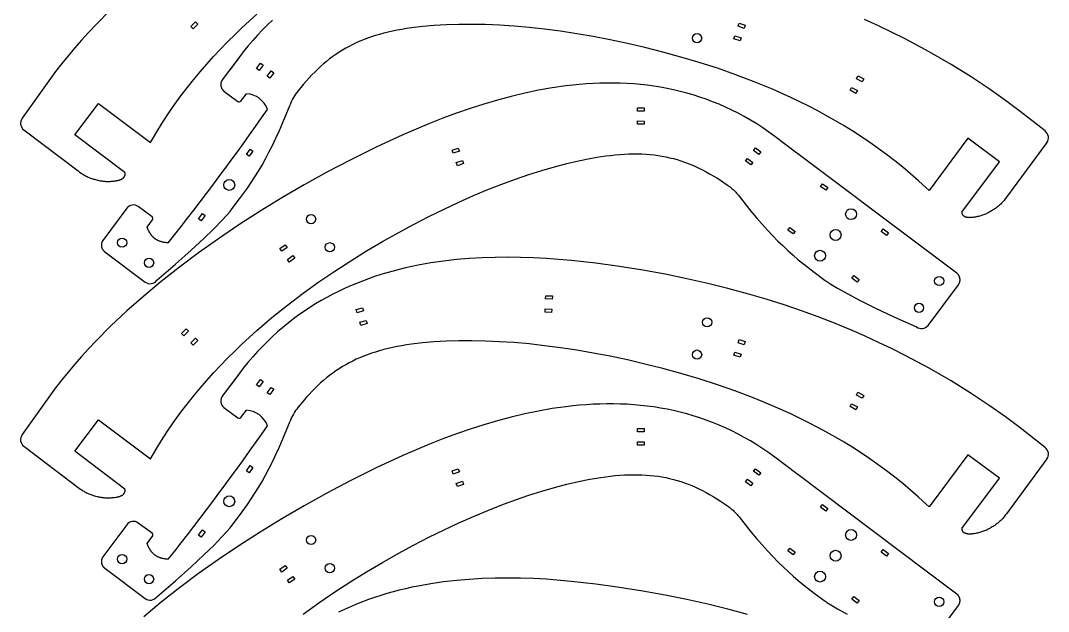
# Model space of a CAD drawing. Extents: x -5195 to -4799, y -1692 to -428.
# Drawn here: x -5194.7 to -4799, y -877.3 to -649.7 of the extents above; entities that cross this region are included whole.
import ezdxf

# ---------------------------------------------------------------- set-up
doc = ezdxf.new("R2010")
doc.units = 0
doc.layers.add('FAB_2$_CUT_2', color=1, linetype='CONTINUOUS')

msp = doc.modelspace()

# ---------------------------------------------------------------- linework, layer by layer
at = {"layer": 'FAB_2$_CUT_2'}
for p, q in [((-4918.5, -651.93), (-4918.1, -650.72)), ((-4916.08, -652.72), (-4918.5, -651.93)), ((-4918.1, -650.72), (-4915.69, -651.52)), ((-4915.69, -651.52), (-4916.08, -652.72)), ((-4920.09, -656.75), (-4919.69, -655.55)), ((-4917.68, -657.55), (-4920.09, -656.75)), ((-4919.69, -655.55), (-4917.28, -656.34)), ((-4917.28, -656.34), (-4917.68, -657.55)), ((-5110.72, -664.01), (-5114.07, -668.52)), ((-5103.84, -668.17), (-5102.33, -666.12)), ((-5102.81, -668.92), (-5103.84, -668.17)), ((-5101.31, -666.87), (-5102.81, -668.92)), ((-5102.33, -666.12), (-5101.31, -666.87)), ((-5099.74, -671.17), (-5098.24, -669.12)), ((-5098.71, -671.92), (-5099.74, -671.17)), ((-5097.21, -669.87), (-5098.71, -671.92)), ((-5098.24, -669.12), (-5097.21, -669.87)), ((-4872.93, -672.1), (-4872.31, -670.99)), ((-4870.7, -673.32), (-4872.93, -672.1)), ((-4872.31, -670.99), (-4870.09, -672.21)), ((-4870.09, -672.21), (-4870.7, -673.32)), ((-4875.38, -676.55), (-4874.77, -675.44)), ((-4873.16, -677.77), (-4875.38, -676.55)), ((-4874.77, -675.44), (-4872.54, -676.66)), ((-4872.54, -676.66), (-4873.16, -677.77)), ((-5109.94, -680.73), (-5107.75, -677.94)), ((-4844.35, -714.36), (-4844.95, -715.16)), ((-5145.94, -729.31), (-5143.9, -726.4)), ((-5162.34, -738.74), (-5146.73, -750.46)), ((-4992.58, -756.94), (-4992.53, -755.67)), ((-4992.53, -755.67), (-4989.99, -755.78)), ((-4989.99, -755.78), (-4990.04, -757.05)), ((-4990.04, -757.05), (-4992.58, -756.94)), ((-5065.5, -761.04), (-5063.06, -760.31)), ((-5065.14, -762.25), (-5065.5, -761.04)), ((-5062.7, -761.53), (-5065.14, -762.25)), ((-5063.06, -760.31), (-5062.7, -761.53)), ((-4992.79, -762.02), (-4992.74, -760.75)), ((-4990.26, -762.13), (-4992.79, -762.02)), ((-4992.74, -760.75), (-4990.2, -760.86)), ((-4990.2, -760.86), (-4990.26, -762.13)), ((-5064.06, -765.91), (-5061.62, -765.19)), ((-5063.7, -767.13), (-5064.06, -765.91)), ((-5061.26, -766.41), (-5063.7, -767.13)), ((-5061.62, -765.19), (-5061.26, -766.41)), ((-4918.5, -773.78), (-4918.1, -772.58)), ((-4916.08, -774.58), (-4918.5, -773.78)), ((-4918.1, -772.58), (-4915.69, -773.37)), ((-4915.69, -773.37), (-4916.08, -774.58)), ((-4920.09, -778.61), (-4919.69, -777.4)), ((-4917.68, -779.4), (-4920.09, -778.61)), ((-4919.69, -777.4), (-4917.28, -778.2)), ((-4917.28, -778.2), (-4917.68, -779.4)), ((-5110.72, -785.87), (-5114.07, -790.37)), ((-5103.84, -790.03), (-5102.33, -787.98)), ((-5102.81, -790.78), (-5103.84, -790.03)), ((-5101.31, -788.73), (-5102.81, -790.78)), ((-5102.33, -787.98), (-5101.31, -788.73)), ((-5099.74, -793.03), (-5098.24, -790.98)), ((-5098.24, -790.98), (-5097.21, -791.73)), ((-5098.71, -793.78), (-5099.74, -793.03)), ((-5097.21, -791.73), (-5098.71, -793.78)), ((-4872.93, -793.95), (-4872.31, -792.84)), ((-4870.7, -795.18), (-4872.93, -793.95)), ((-4872.31, -792.84), (-4870.09, -794.07)), ((-4870.09, -794.07), (-4870.7, -795.18)), ((-4875.38, -798.4), (-4874.77, -797.29)), ((-4873.16, -799.63), (-4875.38, -798.4)), ((-4874.77, -797.29), (-4872.54, -798.52)), ((-4872.54, -798.52), (-4873.16, -799.63)), ((-5109.94, -802.59), (-5107.75, -799.8)), ((-4844.35, -836.22), (-4844.95, -837.02)), ((-5145.94, -851.16), (-5143.9, -848.26)), ((-5162.34, -860.6), (-5146.73, -872.32))]:
    msp.add_line(p, q, dxfattribs=at)
msp.add_lwpolyline([(-5159.93, -645.46), (-5165.76, -651.31), (-5168.55, -654.26), (-5171.26, -657.23), (-5173.89, -660.22), (-5176.43, -663.24), (-5178.89, -666.27), (-5181.26, -669.34), (-5194.1, -687.33, 0.415199), (-5193.48, -691.78), (-5172.62, -707.63), (-5172, -708.09), (-5171.37, -708.52), (-5171.05, -708.72), (-5170.73, -708.92), (-5170.41, -709.12), (-5170.08, -709.3), (-5169.75, -709.48), (-5169.42, -709.65), (-5169.08, -709.81), (-5168.74, -709.97), (-5168.4, -710.11), (-5168.06, -710.26), (-5167.71, -710.39), (-5167.36, -710.52), (-5167.01, -710.64), (-5166.66, -710.75), (-5166.3, -710.86), (-5165.95, -710.96), (-5165.23, -711.15), (-5164.87, -711.23), (-5164.5, -711.31), (-5164.13, -711.38), (-5163.76, -711.44), (-5163.39, -711.49), (-5163.02, -711.54), (-5162.64, -711.58), (-5162.25, -711.62), (-5161.86, -711.64), (-5161.47, -711.66), (-5161.07, -711.66), (-5160.67, -711.66), (-5160.26, -711.65), (-5159.84, -711.63), (-5159.42, -711.6), (-5158.99, -711.55), (-5158.55, -711.5), (-5158.11, -711.44), (-5157.89, -711.4), (-5157.68, -711.36), (-5157.46, -711.31), (-5157.25, -711.26), (-5157.04, -711.21), (-5156.83, -711.15), (-5156.63, -711.09), (-5156.43, -711.02), (-5156.34, -710.99), (-5156.24, -710.95), (-5156.15, -710.91), (-5156.06, -710.87), (-5155.97, -710.83), (-5155.88, -710.79), (-5155.8, -710.74), (-5155.71, -710.7), (-5155.63, -710.65), (-5155.55, -710.6), (-5155.48, -710.55), (-5155.4, -710.5), (-5155.33, -710.44), (-5155.26, -710.39), (-5155.19, -710.33), (-5155.16, -710.3), (-5155.13, -710.27), (-5155.09, -710.24), (-5155.06, -710.21), (-5155.03, -710.18), (-5155, -710.15), (-5154.98, -710.12), (-5154.95, -710.09), (-5154.92, -710.05), (-5154.89, -710.02), (-5154.87, -709.99), (-5154.84, -709.95), (-5154.82, -709.92), (-5154.8, -709.88), (-5154.77, -709.85), (-5154.75, -709.81), (-5154.73, -709.78), (-5154.71, -709.74), (-5154.69, -709.7), (-5154.67, -709.67), (-5154.66, -709.63), (-5154.64, -709.59), (-5154.62, -709.55), (-5154.61, -709.51), (-5154.59, -709.47), (-5154.58, -709.43), (-5154.57, -709.39), (-5154.56, -709.34), (-5154.55, -709.3), (-5154.54, -709.26), (-5154.53, -709.22), (-5154.52, -709.17), (-5154.52, -709.13), (-5154.51, -709.08), (-5154.51, -709.04), (-5154.5, -708.99), (-5154.5, -708.94), (-5154.5, -708.9), (-5154.5, -708.85), (-5154.5, -708.8), (-5154.5, -708.75), (-5154.5, -708.7), (-5154.51, -708.65), (-5154.51, -708.6), (-5154.52, -708.55), (-5154.52, -708.5), (-5154.53, -708.45), (-5154.54, -708.4), (-5154.55, -708.34), (-5154.56, -708.29), (-5173.91, -693.74), (-5164.74, -681.62), (-5144.76, -696.69), (-5143.94, -695.36), (-5141.9, -691.91), (-5139.78, -688.53), (-5137.59, -685.2), (-5135.32, -681.94), (-5133, -678.73), (-5130.6, -675.59), (-5128.15, -672.5), (-5125.64, -669.47), (-5123.07, -666.5), (-5120.45, -663.58), (-5117.78, -660.73), (-5115.06, -657.92), (-5112.3, -655.18), (-5109.5, -652.49), (-5103.79, -647.27)], format="xyb", dxfattribs=at)
for points in [[(-5129.18, -651.96), (-5127.39, -650.15), (-5126.49, -651.05), (-5128.27, -652.85)], [(-4957.23, -684.58), (-4957.23, -683.31), (-4954.69, -683.31), (-4954.69, -684.58)], [(-4957.23, -689.66), (-4957.23, -688.39), (-4954.69, -688.4), (-4954.69, -689.67)], [(-5105.26, -699.97), (-5106.78, -702), (-5107.8, -701.24), (-5106.28, -699.21)], [(-5028.6, -699.62), (-5026.2, -698.8), (-5025.79, -700), (-5028.19, -700.82)], [(-4912.51, -699.76), (-4911.74, -698.75), (-4909.72, -700.29), (-4910.49, -701.3)], [(-5026.96, -704.43), (-5024.56, -703.61), (-5024.15, -704.81), (-5026.55, -705.63)], [(-4915.59, -703.79), (-4914.82, -702.78), (-4912.8, -704.33), (-4913.57, -705.34)], [(-4883.93, -714.07), (-4884.69, -715.09), (-4886.72, -713.57), (-4885.96, -712.55)], [(-5124.73, -724), (-5123.71, -724.75), (-5125.22, -726.79), (-5126.24, -726.04)], [(-4899.36, -730.38), (-4898.6, -729.37), (-4896.56, -730.89), (-4897.33, -731.91)], [(-4862.65, -729.93), (-4860.61, -731.44), (-4861.37, -732.46), (-4863.41, -730.95)], [(-5094.9, -737.5), (-5092.81, -736.05), (-5092.09, -737.1), (-5094.18, -738.54)], [(-5092.01, -741.68), (-5089.92, -740.23), (-5089.2, -741.27), (-5091.29, -742.72)], [(-4873.9, -747.93), (-4871.87, -749.46), (-4872.63, -750.47), (-4874.66, -748.94)], [(-5132.79, -770.24), (-5131, -768.43), (-5130.1, -769.33), (-5131.89, -771.13)], [(-5129.18, -773.81), (-5127.39, -772.01), (-5126.49, -772.9), (-5128.27, -774.71)], [(-4957.23, -808.13), (-4957.23, -806.86), (-4954.69, -806.86), (-4954.69, -808.13)], [(-4957.23, -813.21), (-4957.23, -811.94), (-4954.69, -811.94), (-4954.69, -813.21)], [(-5105.26, -821.82), (-5106.78, -823.86), (-5107.8, -823.1), (-5106.28, -821.06)], [(-5028.6, -823.17), (-5026.2, -822.35), (-5025.79, -823.55), (-5028.19, -824.37)], [(-4912.51, -823.3), (-4911.74, -822.29), (-4909.72, -823.84), (-4910.49, -824.84)], [(-4915.59, -827.34), (-4914.82, -826.33), (-4912.8, -827.87), (-4913.57, -828.88)], [(-5026.96, -827.97), (-5024.56, -827.15), (-5024.15, -828.36), (-5026.55, -829.18)], [(-4883.93, -837.62), (-4884.69, -838.64), (-4886.72, -837.12), (-4885.96, -836.1)], [(-5124.73, -845.85), (-5123.71, -846.61), (-5125.22, -848.65), (-5126.24, -847.89)], [(-4899.36, -853.93), (-4898.6, -852.91), (-4896.56, -854.44), (-4897.33, -855.45)], [(-4862.65, -853.47), (-4860.61, -854.99), (-4861.37, -856.01), (-4863.41, -854.49)], [(-5094.9, -861.05), (-5092.81, -859.6), (-5092.09, -860.64), (-5094.18, -862.09)], [(-5092.01, -865.22), (-5089.92, -863.78), (-5089.2, -864.82), (-5091.29, -866.27)], [(-4873.9, -871.48), (-4871.87, -873.01), (-4872.63, -874.02), (-4874.66, -872.49)]]:
    msp.add_lwpolyline(points, close=True, dxfattribs=at)
for points in [[(-5097.74, -649.55), (-5099.69, -651.41), (-5101.61, -653.33), (-5103.5, -655.33), (-5105.35, -657.39), (-5107.18, -659.53), (-5108.97, -661.73), (-5110.72, -664.01)], [(-4799.61, -696.69), (-4815.14, -717.79), (-4815.6, -718.4), (-4816.08, -718.99), (-4816.33, -719.28), (-4816.58, -719.56), (-4816.84, -719.84), (-4817.1, -720.1), (-4817.37, -720.37), (-4817.64, -720.63), (-4817.91, -720.88), (-4818.19, -721.12), (-4818.48, -721.36), (-4818.77, -721.59), (-4819.06, -721.82), (-4819.36, -722.04), (-4819.66, -722.25), (-4819.97, -722.46), (-4820.28, -722.67), (-4820.59, -722.87), (-4821.23, -723.25), (-4821.56, -723.43), (-4821.88, -723.6), (-4822.21, -723.78), (-4822.55, -723.94), (-4822.89, -724.1), (-4823.24, -724.25), (-4823.59, -724.4), (-4823.95, -724.54), (-4824.32, -724.67), (-4824.69, -724.8), (-4825.07, -724.92), (-4825.46, -725.03), (-4825.86, -725.13), (-4826.26, -725.23), (-4826.68, -725.32), (-4827.1, -725.4), (-4827.53, -725.48), (-4827.97, -725.54), (-4828.19, -725.56), (-4828.41, -725.59), (-4828.63, -725.6), (-4828.85, -725.62), (-4829.07, -725.62), (-4829.28, -725.63), (-4829.49, -725.62), (-4829.7, -725.61), (-4829.8, -725.61), (-4829.9, -725.6), (-4830, -725.59), (-4830.1, -725.57), (-4830.2, -725.56), (-4830.3, -725.54), (-4830.39, -725.52), (-4830.48, -725.5), (-4830.58, -725.48), (-4830.67, -725.46), (-4830.75, -725.43), (-4830.84, -725.4), (-4830.93, -725.37), (-4831.01, -725.34), (-4831.09, -725.3), (-4831.13, -725.28), (-4831.17, -725.26), (-4831.21, -725.24), (-4831.24, -725.22), (-4831.28, -725.2), (-4831.32, -725.18), (-4831.36, -725.16), (-4831.39, -725.14), (-4831.43, -725.11), (-4831.46, -725.09), (-4831.5, -725.06), (-4831.53, -725.04), (-4831.56, -725.01), (-4831.59, -724.99), (-4831.63, -724.96), (-4831.66, -724.93), (-4831.69, -724.9), (-4831.72, -724.87), (-4831.75, -724.84), (-4831.77, -724.81), (-4831.8, -724.78), (-4831.83, -724.74), (-4831.85, -724.71), (-4831.88, -724.68), (-4831.9, -724.64), (-4831.93, -724.61), (-4831.95, -724.57), (-4831.97, -724.53), (-4832, -724.5), (-4832.02, -724.46), (-4832.04, -724.42), (-4832.06, -724.38), (-4832.08, -724.34), (-4832.09, -724.3), (-4832.11, -724.25), (-4832.13, -724.21), (-4832.14, -724.17), (-4832.16, -724.12), (-4832.17, -724.08), (-4832.19, -724.03), (-4832.2, -723.98), (-4832.21, -723.94), (-4832.22, -723.89), (-4832.23, -723.84), (-4832.24, -723.79), (-4832.25, -723.73), (-4832.25, -723.68), (-4832.26, -723.63), (-4832.26, -723.57), (-4832.27, -723.52), (-4817.82, -704.1), (-4830.04, -695.06), (-4844.95, -715.16), (-4846.11, -714.12), (-4849.05, -711.39), (-4852.04, -708.74), (-4855.08, -706.17), (-4858.17, -703.68), (-4861.31, -701.27), (-4864.5, -698.93), (-4867.72, -696.66), (-4870.99, -694.46), (-4874.29, -692.34), (-4877.63, -690.28), (-4881, -688.3), (-4884.4, -686.38), (-4887.82, -684.52), (-4891.27, -682.73), (-4898.22, -679.34), (-4905.24, -676.2), (-4912.3, -673.28), (-4919.38, -670.59), (-4926.46, -668.11), (-4933.51, -665.84), (-4940.52, -663.75), (-4947.47, -661.85), (-4954.33, -660.13), (-4961.08, -658.56), (-4967.72, -657.16), (-4974.24, -655.91), (-4980.62, -654.81), (-4986.87, -653.86), (-4992.97, -653.07), (-4998.91, -652.41), (-5004.69, -651.9), (-5010.31, -651.52), (-5015.74, -651.28), (-5020.99, -651.18), (-5026.05, -651.2), (-5030.9, -651.34), (-5035.55, -651.62), (-5039.98, -652.01), (-5044.18, -652.51), (-5046.09, -652.79), (-5047.95, -653.1), (-5049.75, -653.43), (-5051.52, -653.79), (-5053.23, -654.18), (-5054.9, -654.59), (-5056.53, -655.03), (-5058.12, -655.51), (-5059.67, -656.01), (-5061.18, -656.54), (-5062.65, -657.1), (-5064.09, -657.69), (-5065.49, -658.32), (-5066.87, -658.97), (-5068.21, -659.66), (-5069.53, -660.39), (-5070.82, -661.14), (-5072.08, -661.93), (-5073.32, -662.76), (-5074.54, -663.62), (-5075.73, -664.51), (-5076.91, -665.44), (-5078.07, -666.41), (-5079.21, -667.41), (-5080.34, -668.46), (-5081.46, -669.54), (-5082.56, -670.66), (-5083.65, -671.82), (-5084.74, -673.02), (-5085.82, -674.25), (-5087.96, -676.85)], [(-4800.27, -692.24), (-4809.92, -684.7), (-4815.56, -680.5), (-4821.82, -676.07), (-4828.75, -671.44), (-4836.41, -666.65), (-4844.86, -661.75), (-4854.16, -656.78), (-4859.14, -654.28), (-4864.35, -651.79), (-4869.8, -649.3)], [(-5110.72, -664.01), (-5117.06, -672.53), (-5117.1, -672.59), (-5117.14, -672.65), (-5117.18, -672.71), (-5117.21, -672.77), (-5117.25, -672.84), (-5117.28, -672.9), (-5117.32, -672.97), (-5117.35, -673.04), (-5117.38, -673.11), (-5117.41, -673.18), (-5117.44, -673.25), (-5117.47, -673.32), (-5117.49, -673.4), (-5117.51, -673.47), (-5117.53, -673.55), (-5117.55, -673.62), (-5117.57, -673.7), (-5117.59, -673.78), (-5117.6, -673.86), (-5117.61, -673.94), (-5117.62, -674.02), (-5117.63, -674.1), (-5117.64, -674.18), (-5117.64, -674.26), (-5117.64, -674.34), (-5117.64, -674.42), (-5117.64, -674.5), (-5117.64, -674.59), (-5117.63, -674.67), (-5117.62, -674.75), (-5117.61, -674.83), (-5117.6, -674.91), (-5117.58, -674.99), (-5117.56, -675.07), (-5117.55, -675.15), (-5117.52, -675.23), (-5117.5, -675.31), (-5117.48, -675.39), (-5117.45, -675.47), (-5117.42, -675.54), (-5117.39, -675.62), (-5117.36, -675.69), (-5117.32, -675.76), (-5117.29, -675.83), (-5117.25, -675.9), (-5117.21, -675.97), (-5117.17, -676.04), (-5117.13, -676.11), (-5117.08, -676.17), (-5117.04, -676.24), (-5116.99, -676.3), (-5116.94, -676.36), (-5116.9, -676.42), (-5116.85, -676.47), (-5116.8, -676.53), (-5116.74, -676.58), (-5116.69, -676.64), (-5116.64, -676.69), (-5116.58, -676.74), (-5116.53, -676.78), (-5116.47, -676.83), (-5116.42, -676.87), (-5111.04, -680.88)], [(-5142.23, -749.74), (-5135.03, -743.57), (-5129.02, -738.2), (-5124.12, -733.62), (-5120.26, -729.85), (-5117.36, -726.87), (-5115.33, -724.67), (-5114.1, -723.27), (-5113.76, -722.86), (-5113.59, -722.65), (-5110.4, -718.42), (-5107.4, -714.21), (-5105.95, -712.08), (-5104.54, -709.9), (-5103.15, -707.66), (-5101.78, -705.35), (-5100.43, -702.94), (-5099.09, -700.43), (-5097.75, -697.79), (-5096.42, -695.01), (-5095.08, -692.07), (-5093.73, -688.95), (-5090.98, -682.13)], [(-5153.85, -722), (-5163.03, -734.36), (-5163.07, -734.42), (-5163.11, -734.48), (-5163.15, -734.54), (-5163.19, -734.6), (-5163.22, -734.67), (-5163.26, -734.73), (-5163.29, -734.8), (-5163.33, -734.87), (-5163.36, -734.93), (-5163.39, -735), (-5163.41, -735.08), (-5163.44, -735.15), (-5163.46, -735.22), (-5163.49, -735.3), (-5163.51, -735.37), (-5163.53, -735.45), (-5163.55, -735.53), (-5163.56, -735.61), (-5163.58, -735.68), (-5163.59, -735.76), (-5163.6, -735.84), (-5163.61, -735.92), (-5163.61, -736.01), (-5163.62, -736.09), (-5163.62, -736.17), (-5163.62, -736.25), (-5163.61, -736.33), (-5163.61, -736.41), (-5163.6, -736.5), (-5163.59, -736.58), (-5163.58, -736.66), (-5163.57, -736.74), (-5163.56, -736.82), (-5163.54, -736.9), (-5163.52, -736.98), (-5163.5, -737.06), (-5163.48, -737.14), (-5163.45, -737.22), (-5163.42, -737.29), (-5163.39, -737.37), (-5163.36, -737.44), (-5163.33, -737.52), (-5163.3, -737.59), (-5163.26, -737.66), (-5163.22, -737.73), (-5163.18, -737.8), (-5163.14, -737.87), (-5163.1, -737.93), (-5163.06, -738), (-5163.01, -738.06), (-5162.97, -738.12), (-5162.92, -738.19), (-5162.87, -738.24), (-5162.82, -738.3), (-5162.77, -738.36), (-5162.72, -738.41), (-5162.67, -738.46), (-5162.61, -738.51), (-5162.56, -738.56), (-5162.5, -738.61), (-5162.45, -738.66), (-5162.39, -738.7), (-5162.34, -738.74)], [(-5143.9, -726.4), (-5143.89, -726.39), (-5143.88, -726.37), (-5143.87, -726.36), (-5143.86, -726.34), (-5143.85, -726.33), (-5143.85, -726.31), (-5143.84, -726.3), (-5143.83, -726.28), (-5143.82, -726.26), (-5143.81, -726.25), (-5143.81, -726.23), (-5143.8, -726.21), (-5143.8, -726.19), (-5143.79, -726.17), (-5143.78, -726.16), (-5143.78, -726.14), (-5143.78, -726.12), (-5143.77, -726.1), (-5143.77, -726.08), (-5143.77, -726.06), (-5143.76, -726.04), (-5143.76, -726.02), (-5143.76, -726), (-5143.76, -725.98), (-5143.76, -725.96), (-5143.76, -725.94), (-5143.76, -725.92), (-5143.76, -725.9), (-5143.76, -725.88), (-5143.76, -725.86), (-5143.76, -725.84), (-5143.77, -725.82), (-5143.77, -725.8), (-5143.78, -725.78), (-5143.78, -725.76), (-5143.78, -725.74), (-5143.79, -725.72), (-5143.8, -725.7), (-5143.8, -725.69), (-5143.81, -725.67), (-5143.82, -725.65), (-5143.82, -725.63), (-5143.83, -725.61), (-5143.84, -725.59), (-5143.85, -725.58), (-5143.86, -725.56), (-5143.87, -725.54), (-5143.88, -725.53), (-5143.89, -725.51), (-5143.9, -725.49), (-5143.91, -725.48), (-5143.92, -725.46), (-5143.93, -725.45), (-5143.95, -725.43), (-5143.96, -725.42), (-5143.97, -725.41), (-5143.98, -725.39), (-5144, -725.38), (-5144.01, -725.37), (-5144.02, -725.36), (-5144.04, -725.34), (-5144.05, -725.33), (-5144.06, -725.32), (-5149.4, -721.35)], [(-5137.89, -735.29), (-5138.22, -735.28), (-5138.56, -735.26), (-5138.9, -735.22), (-5139.23, -735.18), (-5139.57, -735.13), (-5139.9, -735.06), (-5140.07, -735.02), (-5140.23, -734.98), (-5140.4, -734.94), (-5140.56, -734.89), (-5140.72, -734.85), (-5140.89, -734.79), (-5141.05, -734.74), (-5141.21, -734.68), (-5141.36, -734.62), (-5141.52, -734.55), (-5141.67, -734.49), (-5141.83, -734.42), (-5141.98, -734.34), (-5142.13, -734.26), (-5142.27, -734.18), (-5142.42, -734.1), (-5142.56, -734.01), (-5142.7, -733.92), (-5142.84, -733.83), (-5142.98, -733.73), (-5143.11, -733.63), (-5143.24, -733.52), (-5143.37, -733.41), (-5143.49, -733.3), (-5143.61, -733.19), (-5143.73, -733.07), (-5143.85, -732.95), (-5143.97, -732.82), (-5144.08, -732.7), (-5144.19, -732.57), (-5144.29, -732.44), (-5144.4, -732.31), (-5144.5, -732.17), (-5144.6, -732.03), (-5144.7, -731.89), (-5144.79, -731.75), (-5144.88, -731.61), (-5144.97, -731.46), (-5145.06, -731.31), (-5145.14, -731.17), (-5145.3, -730.87), (-5145.45, -730.56), (-5145.59, -730.25), (-5145.71, -729.94), (-5145.83, -729.62), (-5145.94, -729.31)], [(-4800.27, -814.1), (-4809.92, -806.56), (-4815.56, -802.36), (-4821.82, -797.92), (-4828.75, -793.29), (-4836.41, -788.51), (-4844.86, -783.61), (-4854.16, -778.64), (-4859.14, -776.14), (-4864.35, -773.64), (-4869.8, -771.16), (-4875.48, -768.69), (-4881.41, -766.26), (-4887.59, -763.87), (-4894.02, -761.53), (-4900.71, -759.25), (-4907.66, -757.05), (-4914.88, -754.92), (-4922.37, -752.89), (-4930.14, -750.96), (-4938.19, -749.14), (-4946.53, -747.44), (-4955.15, -745.87), (-4964.08, -744.44), (-4973.29, -743.18), (-4982.75, -742.13), (-4992.4, -741.36), (-4997.28, -741.1), (-5002.19, -740.93), (-5007.12, -740.86), (-5012.06, -740.91), (-5017.01, -741.07), (-5021.96, -741.36), (-5026.91, -741.78), (-5031.84, -742.35), (-5036.75, -743.06), (-5041.64, -743.93), (-5044.07, -744.43), (-5046.49, -744.97), (-5048.91, -745.55), (-5051.31, -746.18), (-5053.7, -746.85), (-5056.07, -747.57), (-5058.44, -748.34), (-5060.79, -749.16), (-5063.12, -750.02), (-5065.44, -750.94), (-5067.74, -751.9), (-5070.03, -752.92), (-5072.29, -754), (-5074.54, -755.12), (-5076.77, -756.31), (-5078.97, -757.55), (-5081.16, -758.84), (-5083.32, -760.2), (-5085.46, -761.61), (-5087.57, -763.09), (-5089.66, -764.62), (-5091.72, -766.22), (-5093.75, -767.89), (-5095.76, -769.61), (-5097.74, -771.41), (-5099.69, -773.26), (-5101.61, -775.19), (-5103.5, -777.19), (-5105.35, -779.25), (-5107.18, -781.38), (-5108.97, -783.59), (-5110.72, -785.87)], [(-4799.61, -818.55), (-4815.14, -839.64), (-4815.6, -840.25), (-4816.08, -840.84), (-4816.33, -841.13), (-4816.58, -841.42), (-4816.84, -841.69), (-4817.1, -841.96), (-4817.37, -842.22), (-4817.64, -842.48), (-4817.91, -842.73), (-4818.19, -842.98), (-4818.48, -843.22), (-4818.77, -843.45), (-4819.06, -843.67), (-4819.36, -843.9), (-4819.66, -844.11), (-4819.97, -844.32), (-4820.28, -844.52), (-4820.59, -844.72), (-4821.23, -845.1), (-4821.56, -845.28), (-4821.88, -845.46), (-4822.21, -845.63), (-4822.55, -845.8), (-4822.89, -845.96), (-4823.24, -846.11), (-4823.59, -846.25), (-4823.95, -846.39), (-4824.32, -846.53), (-4824.69, -846.65), (-4825.07, -846.77), (-4825.46, -846.89), (-4825.86, -846.99), (-4826.26, -847.09), (-4826.68, -847.18), (-4827.1, -847.26), (-4827.53, -847.33), (-4827.97, -847.39), (-4828.19, -847.42), (-4828.41, -847.44), (-4828.63, -847.46), (-4828.85, -847.47), (-4829.07, -847.48), (-4829.28, -847.48), (-4829.49, -847.48), (-4829.7, -847.47), (-4829.8, -847.46), (-4829.9, -847.45), (-4830, -847.44), (-4830.1, -847.43), (-4830.2, -847.41), (-4830.3, -847.4), (-4830.39, -847.38), (-4830.48, -847.36), (-4830.58, -847.34), (-4830.67, -847.31), (-4830.75, -847.29), (-4830.84, -847.26), (-4830.93, -847.23), (-4831.01, -847.19), (-4831.09, -847.16), (-4831.13, -847.14), (-4831.17, -847.12), (-4831.21, -847.1), (-4831.24, -847.08), (-4831.28, -847.06), (-4831.32, -847.04), (-4831.36, -847.02), (-4831.39, -846.99), (-4831.43, -846.97), (-4831.46, -846.94), (-4831.5, -846.92), (-4831.53, -846.89), (-4831.56, -846.87), (-4831.59, -846.84), (-4831.63, -846.81), (-4831.66, -846.79), (-4831.69, -846.76), (-4831.72, -846.73), (-4831.75, -846.7), (-4831.77, -846.67), (-4831.8, -846.63), (-4831.83, -846.6), (-4831.85, -846.57), (-4831.88, -846.53), (-4831.9, -846.5), (-4831.93, -846.46), (-4831.95, -846.43), (-4831.97, -846.39), (-4832, -846.35), (-4832.02, -846.31), (-4832.04, -846.28), (-4832.06, -846.24), (-4832.08, -846.19), (-4832.09, -846.15), (-4832.11, -846.11), (-4832.13, -846.07), (-4832.14, -846.02), (-4832.16, -845.98), (-4832.17, -845.93), (-4832.19, -845.89), (-4832.2, -845.84), (-4832.21, -845.79), (-4832.22, -845.74), (-4832.23, -845.69), (-4832.24, -845.64), (-4832.25, -845.59), (-4832.25, -845.54), (-4832.26, -845.48), (-4832.26, -845.43), (-4832.27, -845.38), (-4817.82, -825.96), (-4830.04, -816.92), (-4844.95, -837.02), (-4846.11, -835.97), (-4849.05, -833.25), (-4852.04, -830.6), (-4855.08, -828.03), (-4858.17, -825.54), (-4861.31, -823.12), (-4864.5, -820.78), (-4867.72, -818.51), (-4870.99, -816.32), (-4874.29, -814.19), (-4877.63, -812.14), (-4881, -810.15), (-4884.4, -808.23), (-4887.82, -806.38), (-4891.27, -804.59), (-4898.22, -801.2), (-4905.24, -798.05), (-4912.3, -795.14), (-4919.38, -792.45), (-4926.46, -789.97), (-4933.51, -787.69), (-4940.52, -785.61), (-4947.47, -783.71), (-4954.33, -781.98), (-4961.08, -780.42), (-4967.72, -779.01), (-4974.24, -777.76), (-4980.62, -776.67), (-4986.87, -775.72), (-4992.97, -774.92), (-4998.91, -774.27), (-5004.69, -773.75), (-5010.31, -773.38), (-5015.74, -773.14), (-5020.99, -773.03), (-5026.05, -773.05), (-5030.9, -773.2), (-5035.55, -773.47), (-5039.98, -773.86), (-5044.18, -774.37), (-5046.09, -774.65), (-5047.95, -774.95), (-5049.75, -775.29), (-5051.52, -775.65), (-5053.23, -776.03), (-5054.9, -776.45), (-5056.53, -776.89), (-5058.12, -777.36), (-5059.67, -777.86), (-5061.18, -778.39), (-5062.65, -778.96), (-5064.09, -779.55), (-5065.49, -780.17), (-5066.87, -780.83), (-5068.21, -781.52), (-5069.53, -782.24), (-5070.82, -783), (-5072.08, -783.79), (-5073.32, -784.61), (-5074.54, -785.47), (-5075.73, -786.37), (-5076.91, -787.3), (-5078.07, -788.27), (-5079.21, -789.27), (-5080.34, -790.31), (-5081.46, -791.39), (-5082.56, -792.51), (-5083.65, -793.67), (-5084.74, -794.87), (-5085.82, -796.11), (-5087.96, -798.71)], [(-5110.72, -785.87), (-5117.06, -794.39), (-5117.1, -794.45), (-5117.14, -794.51), (-5117.18, -794.57), (-5117.21, -794.63), (-5117.25, -794.69), (-5117.28, -794.76), (-5117.32, -794.83), (-5117.35, -794.89), (-5117.38, -794.96), (-5117.41, -795.03), (-5117.44, -795.11), (-5117.47, -795.18), (-5117.49, -795.25), (-5117.51, -795.33), (-5117.53, -795.4), (-5117.55, -795.48), (-5117.57, -795.56), (-5117.59, -795.63), (-5117.6, -795.71), (-5117.61, -795.79), (-5117.62, -795.87), (-5117.63, -795.95), (-5117.64, -796.03), (-5117.64, -796.12), (-5117.64, -796.2), (-5117.64, -796.28), (-5117.64, -796.36), (-5117.64, -796.44), (-5117.63, -796.52), (-5117.62, -796.61), (-5117.61, -796.69), (-5117.6, -796.77), (-5117.58, -796.85), (-5117.56, -796.93), (-5117.55, -797.01), (-5117.52, -797.09), (-5117.5, -797.17), (-5117.48, -797.24), (-5117.45, -797.32), (-5117.42, -797.4), (-5117.39, -797.47), (-5117.36, -797.55), (-5117.32, -797.62), (-5117.29, -797.69), (-5117.25, -797.76), (-5117.21, -797.83), (-5117.17, -797.9), (-5117.13, -797.96), (-5117.08, -798.03), (-5117.04, -798.09), (-5116.99, -798.15), (-5116.94, -798.21), (-5116.9, -798.27), (-5116.85, -798.33), (-5116.8, -798.39), (-5116.74, -798.44), (-5116.69, -798.49), (-5116.64, -798.54), (-5116.58, -798.59), (-5116.53, -798.64), (-5116.47, -798.69), (-5116.42, -798.73), (-5111.04, -802.73)], [(-4845.31, -890.64), (-4833.65, -874.99), (-4833.61, -874.94), (-4833.57, -874.88), (-4833.53, -874.82), (-4833.49, -874.76), (-4833.45, -874.69), (-4833.42, -874.63), (-4833.38, -874.57), (-4833.35, -874.5), (-4833.31, -874.43), (-4833.28, -874.36), (-4833.25, -874.29), (-4833.23, -874.22), (-4833.2, -874.15), (-4833.17, -874.07), (-4833.15, -874), (-4833.13, -873.92), (-4833.11, -873.85), (-4833.09, -873.77), (-4833.07, -873.69), (-4833.06, -873.61), (-4833.05, -873.53), (-4833.04, -873.45), (-4833.03, -873.37), (-4833.02, -873.29), (-4833.02, -873.21), (-4833.01, -873.13), (-4833.01, -873.05), (-4833.02, -872.97), (-4833.02, -872.88), (-4833.03, -872.8), (-4833.04, -872.72), (-4833.05, -872.64), (-4833.06, -872.56), (-4833.07, -872.48), (-4833.09, -872.4), (-4833.11, -872.32), (-4833.13, -872.24), (-4833.15, -872.16), (-4833.18, -872.08), (-4833.2, -872), (-4833.23, -871.93), (-4833.26, -871.85), (-4833.3, -871.78), (-4833.33, -871.71), (-4833.36, -871.63), (-4833.4, -871.56), (-4833.44, -871.49), (-4833.48, -871.43), (-4833.52, -871.36), (-4833.57, -871.3), (-4833.61, -871.23), (-4833.66, -871.17), (-4833.7, -871.11), (-4833.75, -871.05), (-4833.8, -870.99), (-4833.85, -870.94), (-4833.9, -870.88), (-4833.95, -870.83), (-4834.01, -870.78), (-4834.06, -870.73), (-4834.12, -870.68), (-4834.17, -870.63), (-4834.23, -870.59), (-4846.53, -861.34), (-4895.46, -824.59), (-4895.51, -824.55), (-4895.55, -824.5), (-4895.6, -824.45), (-4895.65, -824.4), (-4895.7, -824.36), (-4895.75, -824.32), (-4895.81, -824.28), (-4904.29, -817.9), (-4906.62, -816.21), (-4908.96, -814.6), (-4911.32, -813.07), (-4913.7, -811.62), (-4916.1, -810.25), (-4918.5, -808.95), (-4920.93, -807.73), (-4923.36, -806.58), (-4925.81, -805.51), (-4928.27, -804.5), (-4930.75, -803.57), (-4933.23, -802.71), (-4935.73, -801.92), (-4938.24, -801.19), (-4940.76, -800.53), (-4943.29, -799.93), (-4945.83, -799.4), (-4948.38, -798.94), (-4950.93, -798.53), (-4953.5, -798.19), (-4956.07, -797.9), (-4958.65, -797.68), (-4961.24, -797.51), (-4963.84, -797.4), (-4966.44, -797.34), (-4969.04, -797.34), (-4971.65, -797.4), (-4974.27, -797.5), (-4976.89, -797.66), (-4979.52, -797.86), (-4982.14, -798.12), (-4984.77, -798.42), (-4990.04, -799.17), (-4995.32, -800.09), (-5000.59, -801.19), (-5005.87, -802.44), (-5011.14, -803.85), (-5016.4, -805.41), (-5021.65, -807.1), (-5026.89, -808.91), (-5032.11, -810.85), (-5037.3, -812.89), (-5047.61, -817.27), (-5057.78, -821.99), (-5067.78, -826.97), (-5076.77, -831.7), (-5085.57, -836.58), (-5094.17, -841.59), (-5102.54, -846.72), (-5110.68, -851.95), (-5118.56, -857.28), (-5126.18, -862.69), (-5133.52, -868.19), (-5140.57, -873.75), (-5147.33, -879.39)], [(-5142.23, -871.59), (-5135.03, -865.42), (-5129.02, -860.05), (-5124.12, -855.48), (-5120.26, -851.7), (-5117.36, -848.72), (-5115.33, -846.53), (-5114.1, -845.13), (-5113.76, -844.72), (-5113.59, -844.51), (-5110.4, -840.27), (-5107.4, -836.07), (-5105.95, -833.93), (-5104.54, -831.76), (-5103.15, -829.52), (-5101.78, -827.21), (-5100.43, -824.8), (-5099.09, -822.29), (-5097.75, -819.65), (-5096.42, -816.86), (-5095.08, -813.92), (-5093.73, -810.81), (-5090.98, -803.98)], [(-5085.97, -878.3), (-5079.88, -873.92), (-5073.75, -869.74), (-5067.62, -865.76), (-5061.49, -861.98), (-5055.4, -858.38), (-5049.36, -854.97), (-5043.39, -851.74), (-5037.5, -848.7), (-5031.68, -845.85), (-5025.96, -843.18), (-5020.33, -840.69), (-5014.82, -838.38), (-5009.42, -836.25), (-5004.14, -834.3), (-4998.99, -832.54), (-4993.99, -830.95), (-4989.13, -829.54), (-4984.43, -828.31), (-4979.9, -827.26), (-4975.54, -826.38), (-4971.36, -825.68), (-4969.45, -825.41), (-4967.59, -825.17), (-4965.76, -824.98), (-4963.97, -824.83), (-4962.22, -824.72), (-4960.5, -824.64), (-4958.81, -824.6), (-4957.15, -824.61), (-4955.53, -824.65), (-4953.93, -824.73), (-4952.35, -824.86), (-4950.81, -825.02), (-4949.28, -825.22), (-4947.78, -825.46), (-4946.29, -825.74), (-4944.83, -826.06), (-4943.38, -826.42), (-4941.94, -826.83), (-4940.52, -827.27), (-4939.11, -827.75), (-4937.71, -828.27), (-4936.32, -828.83), (-4934.93, -829.43), (-4933.55, -830.07), (-4932.17, -830.75), (-4930.8, -831.47), (-4929.42, -832.23), (-4928.04, -833.04), (-4926.66, -833.88), (-4925.28, -834.76), (-4922.49, -836.65), (-4922.18, -836.87), (-4921.88, -837.1), (-4921.58, -837.33), (-4921.28, -837.57), (-4920.99, -837.82), (-4920.7, -838.07), (-4920.41, -838.32), (-4920.14, -838.59), (-4919.86, -838.85), (-4919.6, -839.12), (-4919.33, -839.4), (-4919.08, -839.68), (-4918.82, -839.97), (-4918.58, -840.26), (-4918.34, -840.56), (-4918.1, -840.85), (-4913.54, -846.62), (-4911.36, -849.23), (-4909.25, -851.67), (-4907.18, -853.96), (-4905.15, -856.12), (-4903.16, -858.15), (-4901.18, -860.08), (-4899.21, -861.91), (-4897.25, -863.66), (-4895.28, -865.35), (-4893.29, -866.99), (-4889.21, -870.17), (-4884.96, -873.33), (-4884.73, -873.49), (-4884.29, -873.78), (-4882.72, -874.78), (-4880.15, -876.31), (-4876.53, -878.35)], [(-5153.85, -843.86), (-5163.03, -856.22), (-5163.07, -856.27), (-5163.11, -856.33), (-5163.15, -856.39), (-5163.19, -856.46), (-5163.22, -856.52), (-5163.26, -856.59), (-5163.29, -856.65), (-5163.33, -856.72), (-5163.36, -856.79), (-5163.39, -856.86), (-5163.41, -856.93), (-5163.44, -857), (-5163.46, -857.08), (-5163.49, -857.15), (-5163.51, -857.23), (-5163.53, -857.31), (-5163.55, -857.38), (-5163.56, -857.46), (-5163.58, -857.54), (-5163.59, -857.62), (-5163.6, -857.7), (-5163.61, -857.78), (-5163.61, -857.86), (-5163.62, -857.94), (-5163.62, -858.02), (-5163.62, -858.11), (-5163.61, -858.19), (-5163.61, -858.27), (-5163.6, -858.35), (-5163.59, -858.43), (-5163.58, -858.51), (-5163.57, -858.6), (-5163.56, -858.68), (-5163.54, -858.76), (-5163.52, -858.84), (-5163.5, -858.92), (-5163.48, -858.99), (-5163.45, -859.07), (-5163.42, -859.15), (-5163.39, -859.22), (-5163.36, -859.3), (-5163.33, -859.37), (-5163.3, -859.45), (-5163.26, -859.52), (-5163.22, -859.59), (-5163.18, -859.66), (-5163.14, -859.72), (-5163.1, -859.79), (-5163.06, -859.86), (-5163.01, -859.92), (-5162.97, -859.98), (-5162.92, -860.04), (-5162.87, -860.1), (-5162.82, -860.16), (-5162.77, -860.21), (-5162.72, -860.27), (-5162.67, -860.32), (-5162.61, -860.37), (-5162.56, -860.42), (-5162.5, -860.47), (-5162.45, -860.51), (-5162.39, -860.56), (-5162.34, -860.6)], [(-5143.9, -848.26), (-5143.89, -848.24), (-5143.88, -848.23), (-5143.87, -848.22), (-5143.86, -848.2), (-5143.85, -848.18), (-5143.85, -848.17), (-5143.84, -848.15), (-5143.83, -848.14), (-5143.82, -848.12), (-5143.81, -848.1), (-5143.81, -848.08), (-5143.8, -848.07), (-5143.8, -848.05), (-5143.79, -848.03), (-5143.78, -848.01), (-5143.78, -847.99), (-5143.78, -847.97), (-5143.77, -847.95), (-5143.77, -847.94), (-5143.77, -847.92), (-5143.76, -847.9), (-5143.76, -847.88), (-5143.76, -847.86), (-5143.76, -847.84), (-5143.76, -847.82), (-5143.76, -847.8), (-5143.76, -847.78), (-5143.76, -847.76), (-5143.76, -847.74), (-5143.76, -847.72), (-5143.76, -847.7), (-5143.77, -847.68), (-5143.77, -847.66), (-5143.78, -847.64), (-5143.78, -847.62), (-5143.78, -847.6), (-5143.79, -847.58), (-5143.8, -847.56), (-5143.8, -847.54), (-5143.81, -847.52), (-5143.82, -847.5), (-5143.82, -847.49), (-5143.83, -847.47), (-5143.84, -847.45), (-5143.85, -847.43), (-5143.86, -847.42), (-5143.87, -847.4), (-5143.88, -847.38), (-5143.89, -847.37), (-5143.9, -847.35), (-5143.91, -847.33), (-5143.92, -847.32), (-5143.93, -847.3), (-5143.95, -847.29), (-5143.96, -847.28), (-5143.97, -847.26), (-5143.98, -847.25), (-5144, -847.24), (-5144.01, -847.22), (-5144.02, -847.21), (-5144.04, -847.2), (-5144.05, -847.19), (-5144.06, -847.18), (-5149.4, -843.21)], [(-5137.89, -857.15), (-5138.22, -857.14), (-5138.56, -857.11), (-5138.9, -857.08), (-5139.23, -857.04), (-5139.57, -856.98), (-5139.9, -856.92), (-5140.07, -856.88), (-5140.23, -856.84), (-5140.4, -856.8), (-5140.56, -856.75), (-5140.72, -856.7), (-5140.89, -856.65), (-5141.05, -856.59), (-5141.21, -856.54), (-5141.36, -856.47), (-5141.52, -856.41), (-5141.67, -856.34), (-5141.83, -856.27), (-5141.98, -856.2), (-5142.13, -856.12), (-5142.27, -856.04), (-5142.42, -855.95), (-5142.56, -855.87), (-5142.7, -855.78), (-5142.84, -855.68), (-5142.98, -855.58), (-5143.11, -855.48), (-5143.24, -855.38), (-5143.37, -855.27), (-5143.49, -855.16), (-5143.61, -855.04), (-5143.73, -854.92), (-5143.85, -854.8), (-5143.97, -854.68), (-5144.08, -854.55), (-5144.19, -854.43), (-5144.29, -854.29), (-5144.4, -854.16), (-5144.5, -854.03), (-5144.6, -853.89), (-5144.7, -853.75), (-5144.79, -853.61), (-5144.88, -853.46), (-5144.97, -853.32), (-5145.06, -853.17), (-5145.14, -853.02), (-5145.3, -852.72), (-5145.45, -852.42), (-5145.59, -852.11), (-5145.71, -851.79), (-5145.83, -851.48), (-5145.94, -851.16)], [(-4914.88, -878.47), (-4922.37, -876.44), (-4930.14, -874.5), (-4938.19, -872.68), (-4946.53, -870.98), (-4955.15, -869.42), (-4964.08, -867.99), (-4973.29, -866.73), (-4982.75, -865.68), (-4992.4, -864.9), (-4997.28, -864.64), (-5002.19, -864.48), (-5007.12, -864.41), (-5012.06, -864.46), (-5017.01, -864.62), (-5021.96, -864.91), (-5026.91, -865.33), (-5031.84, -865.89), (-5036.75, -866.61), (-5041.64, -867.48), (-5044.07, -867.98), (-5046.49, -868.52), (-5048.91, -869.1), (-5051.31, -869.73), (-5053.7, -870.4), (-5056.07, -871.12), (-5058.44, -871.89), (-5060.79, -872.7), (-5063.12, -873.57), (-5065.44, -874.49), (-5067.74, -875.45), (-5070.03, -876.47), (-5072.29, -877.54)]]:
    msp.add_lwpolyline(points, dxfattribs=at)
msp.add_lwpolyline([(-5144.76, -818.55), (-5143.94, -817.21), (-5141.9, -813.77), (-5139.78, -810.38), (-5137.59, -807.06), (-5135.32, -803.79), (-5133, -800.59), (-5130.6, -797.44), (-5128.15, -794.36), (-5125.64, -791.33), (-5123.07, -788.36), (-5120.45, -785.44), (-5117.78, -782.58), (-5115.06, -779.78), (-5112.3, -777.03), (-5109.5, -774.34), (-5103.79, -769.13), (-5097.94, -764.12), (-5092, -759.33), (-5085.97, -754.75), (-5079.88, -750.37), (-5073.75, -746.19), (-5067.62, -742.21), (-5061.49, -738.43), (-5055.4, -734.83), (-5049.36, -731.42), (-5043.39, -728.2), (-5037.5, -725.16), (-5031.68, -722.3), (-5025.96, -719.63), (-5020.33, -717.14), (-5014.82, -714.83), (-5009.42, -712.7), (-5004.14, -710.76), (-4998.99, -708.99), (-4993.99, -707.4), (-4989.13, -705.99), (-4984.43, -704.76), (-4979.9, -703.71), (-4975.54, -702.83), (-4971.36, -702.13), (-4969.45, -701.86), (-4967.59, -701.63), (-4965.76, -701.44), (-4963.97, -701.28), (-4962.22, -701.17), (-4960.5, -701.09), (-4958.81, -701.06), (-4957.15, -701.06), (-4955.53, -701.1), (-4953.93, -701.19), (-4952.35, -701.31), (-4950.81, -701.47), (-4949.28, -701.67), (-4947.78, -701.91), (-4946.29, -702.2), (-4944.83, -702.52), (-4943.38, -702.88), (-4941.94, -703.28), (-4940.52, -703.72), (-4939.11, -704.2), (-4937.71, -704.72), (-4936.32, -705.28), (-4934.93, -705.88), (-4933.55, -706.52), (-4932.17, -707.2), (-4930.8, -707.92), (-4929.42, -708.69), (-4928.04, -709.49), (-4926.66, -710.33), (-4925.28, -711.21), (-4922.49, -713.1), (-4922.18, -713.32), (-4921.88, -713.55), (-4921.58, -713.78), (-4921.28, -714.02), (-4920.99, -714.27), (-4920.7, -714.52), (-4920.41, -714.78), (-4920.14, -715.04), (-4919.86, -715.3), (-4919.6, -715.58), (-4919.33, -715.85), (-4919.08, -716.14), (-4918.82, -716.42), (-4918.58, -716.71), (-4918.34, -717.01), (-4918.1, -717.31), (-4913.54, -723.08), (-4911.36, -725.68), (-4909.25, -728.13), (-4907.18, -730.42), (-4905.15, -732.57), (-4903.16, -734.61), (-4901.18, -736.53), (-4899.21, -738.36), (-4897.25, -740.12), (-4895.28, -741.8), (-4893.29, -743.44), (-4889.21, -746.63), (-4884.96, -749.78), (-4884.73, -749.94), (-4884.29, -750.24), (-4882.72, -751.24), (-4880.15, -752.76), (-4876.53, -754.8), (-4871.75, -757.34), (-4865.77, -760.34), (-4858.48, -763.79), (-4849.83, -767.67, 0.402752), (-4845.31, -767.1), (-4833.65, -751.44), (-4833.61, -751.39), (-4833.57, -751.33), (-4833.53, -751.27), (-4833.49, -751.21), (-4833.45, -751.15), (-4833.42, -751.08), (-4833.38, -751.02), (-4833.35, -750.95), (-4833.31, -750.88), (-4833.28, -750.81), (-4833.25, -750.74), (-4833.23, -750.67), (-4833.2, -750.6), (-4833.17, -750.53), (-4833.15, -750.45), (-4833.13, -750.38), (-4833.11, -750.3), (-4833.09, -750.22), (-4833.07, -750.14), (-4833.06, -750.07), (-4833.05, -749.99), (-4833.04, -749.91), (-4833.03, -749.83), (-4833.02, -749.75), (-4833.02, -749.66), (-4833.01, -749.58), (-4833.01, -749.5), (-4833.02, -749.42), (-4833.02, -749.34), (-4833.03, -749.25), (-4833.04, -749.17), (-4833.05, -749.09), (-4833.06, -749.01), (-4833.07, -748.93), (-4833.09, -748.85), (-4833.11, -748.77), (-4833.13, -748.69), (-4833.15, -748.61), (-4833.18, -748.53), (-4833.2, -748.46), (-4833.23, -748.38), (-4833.26, -748.31), (-4833.3, -748.23), (-4833.33, -748.16), (-4833.36, -748.09), (-4833.4, -748.02), (-4833.44, -747.95), (-4833.48, -747.88), (-4833.52, -747.81), (-4833.57, -747.75), (-4833.61, -747.68), (-4833.66, -747.62), (-4833.7, -747.56), (-4833.75, -747.5), (-4833.8, -747.44), (-4833.85, -747.39), (-4833.9, -747.33), (-4833.95, -747.28), (-4834.01, -747.23), (-4834.06, -747.18), (-4834.12, -747.13), (-4834.17, -747.09), (-4834.23, -747.04), (-4846.53, -737.79), (-4895.46, -701.05), (-4895.51, -701), (-4895.55, -700.95), (-4895.6, -700.9), (-4895.65, -700.86), (-4895.7, -700.81), (-4895.75, -700.77), (-4895.81, -700.73), (-4904.29, -694.35), (-4906.62, -692.66), (-4908.96, -691.05), (-4911.32, -689.52), (-4913.7, -688.07), (-4916.1, -686.7), (-4918.5, -685.4), (-4920.93, -684.18), (-4923.36, -683.04), (-4925.81, -681.96), (-4928.27, -680.96), (-4930.75, -680.02), (-4933.23, -679.16), (-4935.73, -678.37), (-4938.24, -677.64), (-4940.76, -676.98), (-4943.29, -676.39), (-4945.83, -675.86), (-4948.38, -675.39), (-4950.93, -674.98), (-4953.5, -674.64), (-4956.07, -674.36), (-4958.65, -674.13), (-4961.24, -673.96), (-4963.84, -673.85), (-4966.44, -673.8), (-4969.04, -673.8), (-4971.65, -673.85), (-4974.27, -673.95), (-4976.89, -674.11), (-4979.52, -674.31), (-4982.14, -674.57), (-4984.77, -674.87), (-4990.04, -675.62), (-4995.32, -676.54), (-5000.59, -677.64), (-5005.87, -678.9), (-5011.14, -680.31), (-5016.4, -681.86), (-5021.65, -683.55), (-5026.89, -685.37), (-5032.11, -687.3), (-5037.3, -689.34), (-5047.61, -693.73), (-5057.78, -698.44), (-5067.78, -703.42), (-5076.77, -708.15), (-5085.57, -713.03), (-5094.17, -718.04), (-5102.54, -723.17), (-5110.68, -728.41), (-5118.56, -733.73), (-5126.18, -739.15), (-5133.52, -744.64), (-5140.57, -750.2), (-5147.33, -755.84), (-5153.79, -761.54), (-5159.93, -767.32), (-5165.76, -773.16), (-5168.55, -776.11), (-5171.26, -779.09), (-5173.89, -782.08), (-5176.43, -785.09), (-5178.89, -788.13), (-5181.26, -791.19), (-5194.1, -809.19, 0.415199), (-5193.48, -813.64), (-5172.62, -829.49), (-5172, -829.94), (-5171.37, -830.37), (-5171.05, -830.58), (-5170.73, -830.78), (-5170.41, -830.97), (-5170.08, -831.16), (-5169.75, -831.33), (-5169.42, -831.5), (-5169.08, -831.67), (-5168.74, -831.82), (-5168.4, -831.97), (-5168.06, -832.11), (-5167.71, -832.25), (-5167.36, -832.37), (-5167.01, -832.49), (-5166.66, -832.61), (-5166.3, -832.72), (-5165.95, -832.82), (-5165.23, -833), (-5164.87, -833.08), (-5164.5, -833.16), (-5164.13, -833.23), (-5163.76, -833.29), (-5163.39, -833.35), (-5163.02, -833.4), (-5162.64, -833.44), (-5162.25, -833.47), (-5161.86, -833.5), (-5161.47, -833.51), (-5161.07, -833.52), (-5160.67, -833.52), (-5160.26, -833.51), (-5159.84, -833.48), (-5159.42, -833.45), (-5158.99, -833.41), (-5158.55, -833.36), (-5158.11, -833.29), (-5157.89, -833.26), (-5157.68, -833.21), (-5157.46, -833.17), (-5157.25, -833.12), (-5157.04, -833.07), (-5156.83, -833.01), (-5156.63, -832.95), (-5156.43, -832.88), (-5156.34, -832.84), (-5156.24, -832.8), (-5156.15, -832.77), (-5156.06, -832.73), (-5155.97, -832.68), (-5155.88, -832.64), (-5155.8, -832.6), (-5155.71, -832.55), (-5155.63, -832.5), (-5155.55, -832.46), (-5155.48, -832.41), (-5155.4, -832.35), (-5155.33, -832.3), (-5155.26, -832.24), (-5155.19, -832.19), (-5155.16, -832.16), (-5155.13, -832.13), (-5155.09, -832.1), (-5155.06, -832.07), (-5155.03, -832.04), (-5155, -832.01), (-5154.98, -831.98), (-5154.95, -831.94), (-5154.92, -831.91), (-5154.89, -831.88), (-5154.87, -831.84), (-5154.84, -831.81), (-5154.82, -831.78), (-5154.8, -831.74), (-5154.77, -831.71), (-5154.75, -831.67), (-5154.73, -831.63), (-5154.71, -831.6), (-5154.69, -831.56), (-5154.67, -831.52), (-5154.66, -831.48), (-5154.64, -831.44), (-5154.62, -831.4), (-5154.61, -831.37), (-5154.59, -831.32), (-5154.58, -831.28), (-5154.57, -831.24), (-5154.56, -831.2), (-5154.55, -831.16), (-5154.54, -831.12), (-5154.53, -831.07), (-5154.52, -831.03), (-5154.52, -830.98), (-5154.51, -830.94), (-5154.51, -830.89), (-5154.5, -830.85), (-5154.5, -830.8), (-5154.5, -830.75), (-5154.5, -830.71), (-5154.5, -830.66), (-5154.5, -830.61), (-5154.5, -830.56), (-5154.51, -830.51), (-5154.51, -830.46), (-5154.52, -830.41), (-5154.52, -830.36), (-5154.53, -830.3), (-5154.54, -830.25), (-5154.55, -830.2), (-5154.56, -830.14), (-5173.91, -815.6), (-5164.74, -803.47)], format="xyb", close=True, dxfattribs=at)
for centre, radius in [((-4934.27, -656.5), 1.78), ((-5114.39, -713), 2.1), ((-4874.98, -724.27), 2.1), ((-5082.89, -726.2), 1.78), ((-4880.95, -732.29), 2.1), ((-5155.64, -735.26), 1.78), ((-5075.67, -737.02), 1.78), ((-4886.92, -740.3), 2.1), ((-5145.27, -742.99), 1.78), ((-4841.06, -750), 1.78), ((-4848.82, -760.34), 1.78), ((-4930.4, -765.93), 1.78), ((-4934.27, -778.36), 1.78), ((-5114.39, -834.85), 2.1), ((-4874.98, -847.82), 2.1), ((-5082.89, -849.75), 1.78), ((-4880.95, -855.83), 2.1), ((-5155.64, -857.12), 1.78), ((-5075.67, -860.57), 1.78), ((-4886.92, -863.85), 2.1), ((-5145.27, -864.85), 1.78), ((-4841.06, -873.54), 1.78)]:
    msp.add_circle(centre, radius, dxfattribs=at)
for centre, radius, start, end in [((-5108.19, -686.95), 9.02, 19.5685, 87.1693), ((-5072.31, -689.31), 20, 141.4743, 158.9473), ((-5888.33, -137.46), 959.46, 321.45738, 325.28044), ((-5110.57, -680.24), 0.794, 233.3651, 321.6499), ((-4802.15, -694.79), 3.18, 323.3689, 53.5616), ((-5151.3, -723.9), 3.17, 53.3658, 143.367), ((-5144.86, -747.76), 3.29, 235.2797, 323.0287), ((-5072.31, -811.17), 20, 141.4743, 158.9473), ((-5110.57, -802.1), 0.794, 233.3651, 321.6499), ((-5108.19, -808.8), 9.02, 19.5685, 87.1693), ((-5888.33, -259.31), 959.46, 321.45738, 325.28044), ((-4802.15, -816.65), 3.18, 323.3689, 53.5616), ((-5151.3, -845.76), 3.17, 53.3658, 143.367), ((-5144.86, -869.62), 3.29, 235.2797, 323.0287)]:
    msp.add_arc(centre, radius, start, end, dxfattribs=at)

doc.saveas('drawing.dxf')
